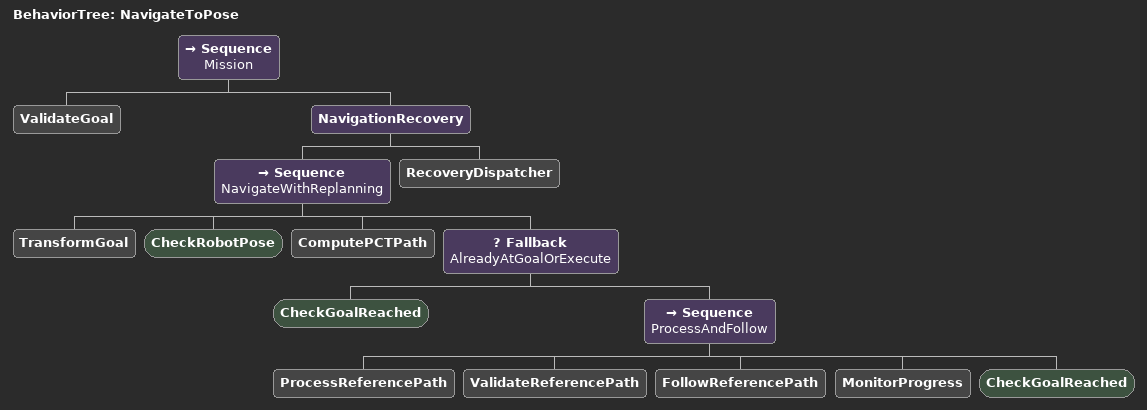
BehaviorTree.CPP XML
<root main_tree_to_execute="NavigateToPose">
  <BehaviorTree ID="NavigateToPose">
    <Sequence name="Mission">
      <ValidateGoal />
      <NavigationRecovery>
        <Sequence name="NavigateWithReplanning">
          <TransformGoal />
          <CheckRobotPose />
          <ComputePCTPath />
          <Fallback name="AlreadyAtGoalOrExecute">
            <CheckGoalReached />
            <Sequence name="ProcessAndFollow">
              <ProcessReferencePath />
              <ValidateReferencePath />
              <FollowReferencePath />
              <MonitorProgress />
              <CheckGoalReached />
            </Sequence>
          </Fallback>
        </Sequence>
        <RecoveryDispatcher />
      </NavigationRecovery>
    </Sequence>
  </BehaviorTree>
</root>
